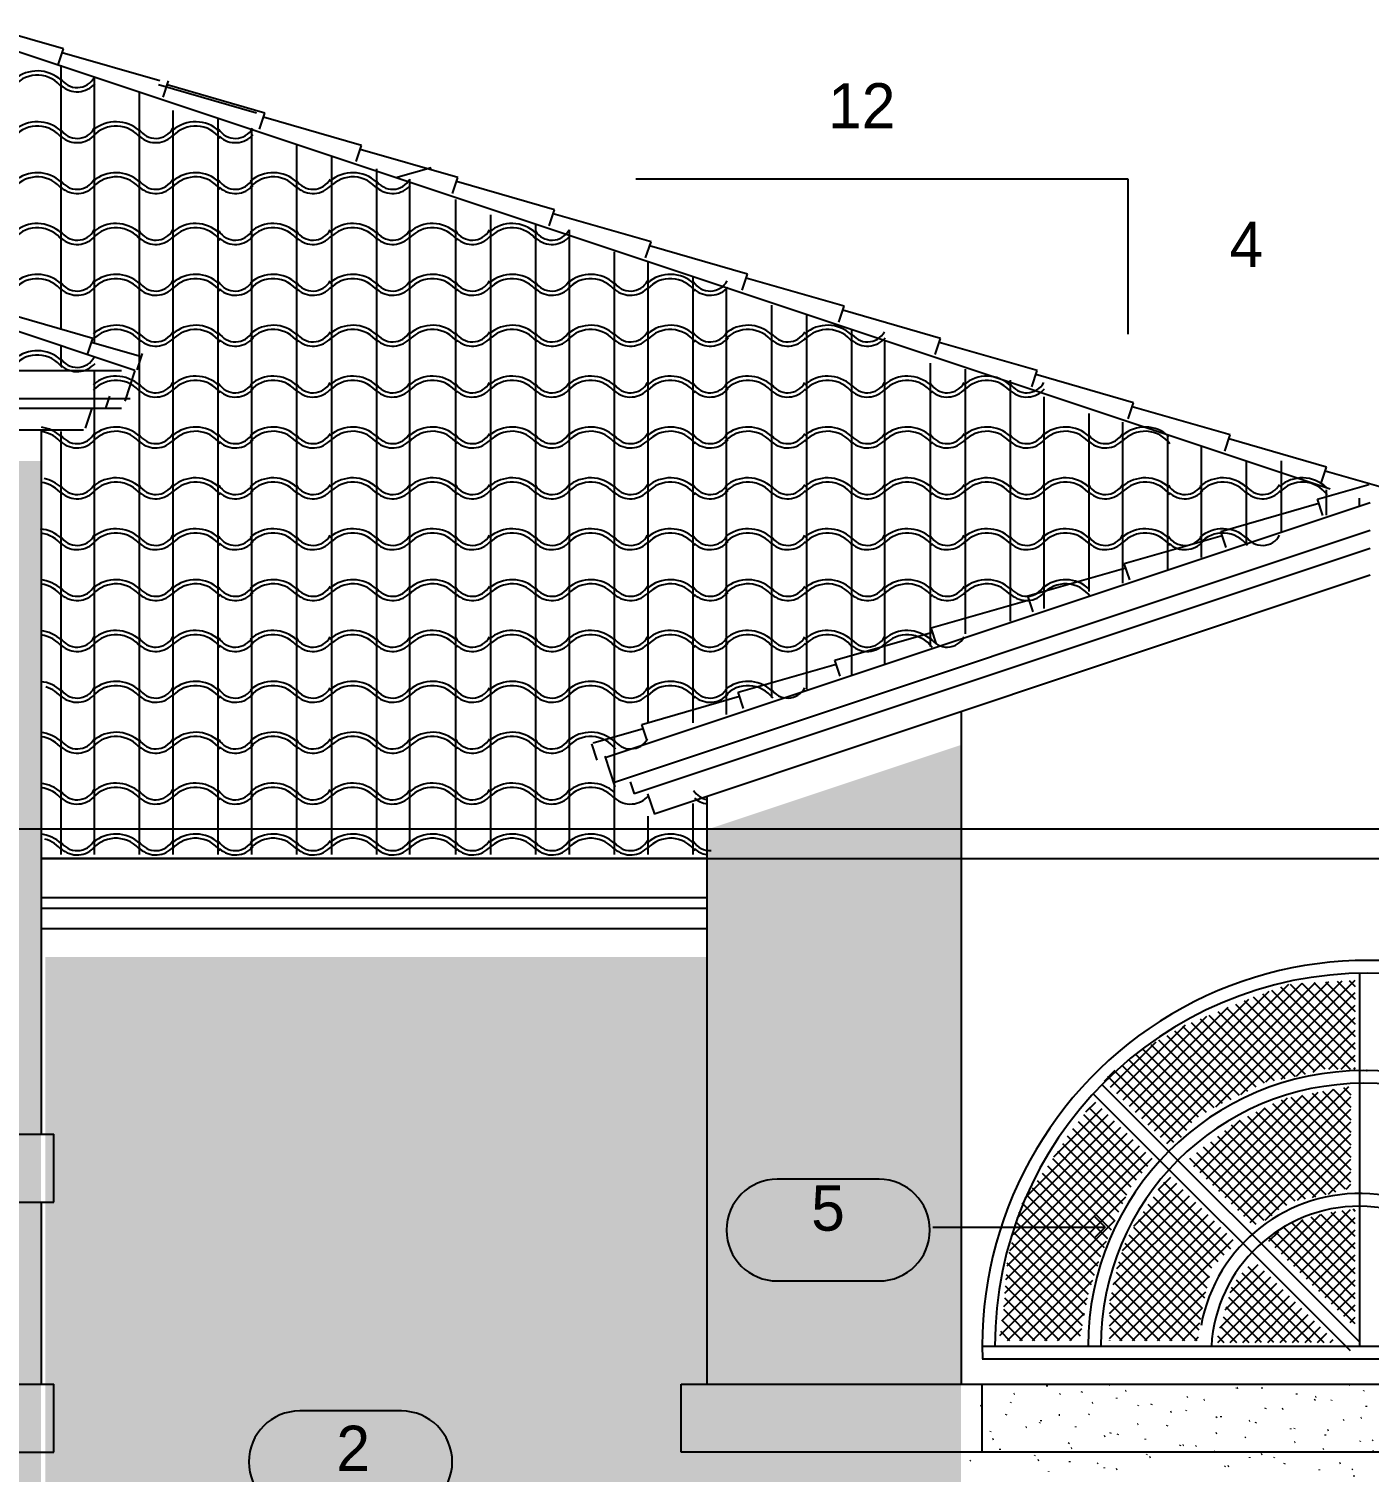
# Model space of a CAD drawing. Extents: x -92740 to -63661, y -15771 to -4391.
# Drawn here: x -86045.9 to -85808.8, y -8934.1 to -8678.8 of the extents above; entities that cross this region are included whole.
import ezdxf
from ezdxf.enums import TextEntityAlignment as Align

# ---------------------------------------------------------------- set-up
doc = ezdxf.new("R2010")
doc.units = 0
doc.header["$MEASUREMENT"] = 0
for name, color, linetype in [('B1NOTES', 2, 'Continuous'), ('ELEVATIONS', 7, 'Continuous'), ('ROOFTILE', 7, 'Continuous'), ('STUCCO', 4, 'Continuous')]:
    doc.layers.add(name, color=color, linetype=linetype)
doc.styles.add('DCADTXTSTYLE1', font='AVG_TP')
pattern_1 = [(20, (0, 0), (-2.1376259, 5.8730789), [-6.09375015, 0.15625]), (55, (0, 0), (-5.11970028, 3.58485273), [-6.09375015, 0.15625]), (80, (0, 0), (-6.15504846, 1.0853011), [-6.09375015, 0.15625])]
pattern_2 = [(45, (0, 0), (-1.104854346, 1.104854346), []), (-45, (0, 0), (1.104854346, 1.104854346), [])]

msp = doc.modelspace()

# ---------------------------------------------------------------- hatches: boundary and pattern name
at = {"layer": 'STUCCO', "linetype": 'Continuous', "ltscale": 18}
h = msp.add_hatch(dxfattribs=at)
h.set_pattern_fill('cement', color=9, scale=1.5625, style=0, pattern_type=2)
h.set_pattern_definition(pattern_1)
h.paths.add_polyline_path([(-86090.25, -9281), (-86043.75, -9281), (-86043.75, -8755.25), (-86205, -8755.25), (-86205, -8880.5), (-86163, -8880.5), (-86163, -8867), (-86158.5, -8858), (-86154, -8851.25), (-86145, -8845.25), (-86130, -8840.75), (-86114.25, -8842.25), (-86100, -8850.5), (-86091.75, -8862.5), (-86089.5, -8868.5), (-86088, -8879), (-86094, -8879), (-86094, -8891), (-86088.75, -8891), (-86088.75, -8924), (-86093.25, -8924), (-86093.25, -8936), (-86088.75, -8936)], flags=0)
h = msp.add_hatch(dxfattribs=at)
h.set_pattern_fill('cement', color=9, scale=1.5625, style=0, pattern_type=2)
h.set_pattern_definition(pattern_1)
h.paths.add_polyline_path([(-85737, -9303.5), (-85926, -9303.5), (-85926, -9281), (-85928.25, -9281), (-85928.25, -9276.5), (-85931.25, -9276.5), (-85931.25, -9262.25), (-85926, -9262.25), (-85926, -8820.5), (-85881, -8805.5), (-85881, -9256.25), (-85736.25, -9256.25)], flags=0)
h = msp.add_hatch(dxfattribs=at)
h.set_pattern_fill('cement', color=9, scale=1.5625, style=0, pattern_type=2)
h.set_pattern_definition(pattern_1)
h.paths.add_polyline_path([(-86088.75, -9303.5), (-85926, -9303.5), (-85926, -8843), (-86043, -8843), (-86043, -9280.25), (-86088, -9280.25)], flags=0)
h = msp.add_hatch(dxfattribs=at)
h.set_pattern_fill('ansi37', color=4, scale=1.5625, style=0, pattern_type=2)
h.set_pattern_definition(pattern_2)
h.paths.add_polyline_path([(-85811.25, -8847.08), (-85811.25, -8862.83), (-85816.5, -8862.83), (-85822.5, -8864.33), (-85827, -8865.08), (-85836, -8869.58), (-85839.75, -8871.83), (-85842, -8874.83), (-85844.25, -8876.33), (-85855.88, -8864.7), (-85849.5, -8859.83), (-85842, -8855.33), (-85833, -8851.58), (-85823.25, -8847.83)], flags=0)
h = msp.add_hatch(dxfattribs=at)
h.set_pattern_fill('ansi37', color=4, scale=1.5625, style=0, pattern_type=2)
h.set_pattern_definition(pattern_2)
h.paths.add_polyline_path([(-85812, -8865.83), (-85812, -8883.83), (-85817.25, -8885.33), (-85821.75, -8886.08), (-85824.75, -8887.58), (-85826.25, -8889.08), (-85829.25, -8890.58), (-85840.88, -8878.95), (-85833, -8872.58), (-85824, -8868.08)], flags=0)
h = msp.add_hatch(dxfattribs=at)
h.set_pattern_fill('ansi37', color=4, scale=1.5625, style=0, pattern_type=2)
h.set_pattern_definition(pattern_2)
h.paths.add_polyline_path([(-85874.25, -8910.83), (-85860, -8910.83), (-85858.5, -8902.58), (-85856.25, -8895.83), (-85853.25, -8888.33), (-85851, -8883.83), (-85848, -8880.08), (-85846.5, -8879.33), (-85857.38, -8868.45), (-85862.25, -8874.83), (-85865.25, -8879.33), (-85870.5, -8886.83), (-85872.75, -8896.58), (-85873.5, -8905.58)], flags=0)
h = msp.add_hatch(dxfattribs=at)
h.set_pattern_fill('ansi37', color=4, scale=1.5625, style=0, pattern_type=2)
h.set_pattern_definition(pattern_2)
h.paths.add_polyline_path([(-85844.25, -8881.58), (-85832.25, -8893.58), (-85834.5, -8895.83), (-85836.75, -8898.08), (-85838.25, -8904.83), (-85839, -8909.33), (-85839, -8910.83), (-85854.75, -8910.83), (-85854.75, -8904.08), (-85853.25, -8897.33), (-85851.75, -8892.83), (-85848, -8886.83)], flags=0)
h = msp.add_hatch(dxfattribs=at)
h.set_pattern_fill('ansi37', color=4, scale=1.5625, style=0, pattern_type=2)
h.set_pattern_definition(pattern_2)
h.paths.add_polyline_path([(-85811.25, -8887.58), (-85811.25, -8908.58), (-85827, -8892.83), (-85821.75, -8889.83), (-85816.5, -8888.33)], flags=0)
h = msp.add_hatch(dxfattribs=at)
h.set_pattern_fill('ansi37', color=4, scale=1.5625, style=0, pattern_type=2)
h.set_pattern_definition(pattern_2)
h.paths.add_polyline_path([(-85829.25, -8896.58), (-85814.62, -8911.2), (-85836, -8911.2), (-85834.5, -8906.33), (-85833, -8901.08)], flags=0)
h = msp.add_hatch(dxfattribs=at)
h.set_pattern_fill('cement', color=9, scale=1.5625, style=0, pattern_type=2)
h.set_pattern_definition(pattern_1)
h.paths.add_polyline_path([(-85878.75, -8918.33), (-85878.75, -8929.58), (-85881, -8929.58), (-85881, -8934.08), (-85818.75, -8934.08), (-85818.75, -8994.08), (-85800, -8994.08), (-85800, -8933.33), (-85736.25, -8933.33), (-85736.25, -8929.58), (-85740, -8929.58), (-85740, -8918.33)], flags=0)

# ---------------------------------------------------------------- linework, layer by layer
at = {"layer": 'B1NOTES', "color": 1, "linetype": 'Continuous', "ltscale": 18}
for p, q in [((-85895.5, -8882.33), (-85913.5, -8882.33)), ((-85886.5, -8891.33), (-85886.5, -8891.33)), ((-85913.5, -8900.33), (-85895.5, -8900.33)), ((-85980, -8923.33), (-85998, -8923.33)), ((-85971, -8932.33), (-85971, -8932.33))]:
    msp.add_line(p, q, dxfattribs=at)
for centre, start, end in [((-85913.5, -8891.33), 90, 180), ((-85895.5, -8891.33), 0, 90), ((-85913.5, -8891.33), 180, 270), ((-85895.5, -8891.33), 270, 360), ((-85998, -8932.33), 90, 180), ((-85980, -8932.33), 0, 90), ((-85998, -8932.33), 180, 270), ((-85980, -8932.33), 270, 360)]:
    msp.add_arc(centre, 9, start, end, dxfattribs=at)
at = {"layer": 'ELEVATIONS', "color": 1, "linetype": 'Continuous', "ltscale": 18}
for p, q in [((-86039.8, -8682.35), (-86052.07, -8678.82)), ((-85815.71, -8760.25), (-86049.93, -8682.18)), ((-86040.75, -8685.2), (-86039.8, -8682.35)), ((-86022.72, -8688.04), (-86040.04, -8683.06)), ((-86022.72, -8688.04), (-86040.04, -8683.06)), ((-86022.17, -8690.89), (-86021.22, -8688.04)), ((-86005.65, -8693.73), (-86022.96, -8688.75)), ((-86004.15, -8693.73), (-86021.46, -8688.75)), ((-86005.1, -8696.58), (-86004.15, -8693.73)), ((-85987.07, -8699.43), (-86004.39, -8694.45)), ((-85988.02, -8702.27), (-85987.07, -8699.43)), ((-85970, -8705.12), (-85987.31, -8700.14)), ((-85981, -8705.12), (-85974.76, -8703.32)), ((-86027.15, -8739.25), (-86125.09, -8706.6)), ((-85970.94, -8707.96), (-85970, -8705.12)), ((-85952.92, -8710.81), (-85970.23, -8705.83)), ((-85953.87, -8713.66), (-85952.92, -8710.81)), ((-85935.84, -8716.5), (-85953.16, -8711.52)), ((-85936.79, -8719.35), (-85935.84, -8716.5)), ((-85918.77, -8722.2), (-85936.08, -8717.21)), ((-85919.72, -8725.04), (-85918.77, -8722.2)), ((-85901.69, -8727.89), (-85919, -8722.91)), ((-86034.61, -8733.58), (-86051.93, -8728.6)), ((-85902.64, -8730.73), (-85901.69, -8727.89)), ((-85884.61, -8733.58), (-85901.93, -8728.6)), ((-86035.56, -8736.43), (-86034.61, -8733.58)), ((-86026.39, -8736.73), (-86034.85, -8734.29)), ((-85885.56, -8736.43), (-85884.61, -8733.58)), ((-85867.54, -8739.27), (-85884.85, -8734.29)), ((-86026.74, -8739.12), (-86025.79, -8736.27)), ((-86223.03, -8739.25), (-86029.5, -8739.25)), ((-86027.15, -8739.25), (-86028.96, -8744.68)), ((-85868.49, -8742.12), (-85867.54, -8739.27)), ((-85850.46, -8744.96), (-85867.78, -8739.98)), ((-86221.37, -8744.23), (-86028, -8744.23)), ((-86031.66, -8743.78), (-86032.37, -8745.91)), ((-86215.44, -8745.91), (-86029.5, -8745.91)), ((-86034.75, -8745.91), (-86035.93, -8749.47)), ((-85851.41, -8747.81), (-85850.46, -8744.96)), ((-85833.39, -8750.66), (-85850.7, -8745.67)), ((-86214.16, -8749.73), (-86036.25, -8749.73)), ((-86043.72, -8749.86), (-86043.72, -8874.36)), ((-85834.33, -8753.5), (-85833.39, -8750.66)), ((-85816.31, -8756.35), (-85833.62, -8751.37)), ((-85817.26, -8759.19), (-85816.31, -8756.35)), ((-85799.23, -8762.04), (-85816.55, -8757.06)), ((-85817.95, -8762.04), (-85808.84, -8759.42)), ((-85943.95, -8807.75), (-85808.59, -8762.63)), ((-85835.03, -8767.73), (-85817.71, -8762.75)), ((-85817, -8764.89), (-85817.95, -8762.04)), ((-85942.48, -8812.16), (-85808.59, -8767.53)), ((-85834.08, -8770.58), (-85835.03, -8767.73)), ((-85852.1, -8773.42), (-85834.79, -8768.44)), ((-85938.83, -8814.1), (-85808.59, -8770.69)), ((-85935.27, -8817.66), (-85808.59, -8775.43)), ((-85869.18, -8779.12), (-85851.86, -8774.14)), ((-85851.15, -8776.27), (-85852.1, -8773.42)), ((-85886.25, -8784.81), (-85868.94, -8779.83)), ((-85868.23, -8781.96), (-85869.18, -8779.12)), ((-85903.33, -8790.5), (-85886.02, -8785.52)), ((-85885.31, -8787.65), (-85886.25, -8784.81)), ((-85902.38, -8793.35), (-85903.33, -8790.5)), ((-85920.41, -8796.19), (-85903.09, -8791.21)), ((-85937.48, -8801.88), (-85920.17, -8796.9)), ((-85919.46, -8799.04), (-85920.41, -8796.19)), ((-85880.97, -8799.56), (-85880.97, -8918.61)), ((-85946.1, -8805.14), (-85937.25, -8802.6)), ((-85936.53, -8804.73), (-85937.48, -8801.88)), ((-85945.36, -8808.17), (-85946.31, -8805.33)), ((-85944.03, -8807.5), (-85942.22, -8812.93)), ((-85939.52, -8812.03), (-85938.81, -8814.16)), ((-85936.44, -8814.16), (-85935.25, -8817.72)), ((-85925.97, -8814.56), (-85925.97, -8918.61)), ((-85925.97, -8825.61), (-86043.72, -8825.61)), ((-86043.72, -8832.46), (-85925.97, -8832.46)), ((-86043.72, -8834.4), (-85925.97, -8834.4)), ((-86043.72, -8837.96), (-85925.97, -8837.96)), ((-86085, -8874.36), (-86041.5, -8874.36)), ((-86041.5, -8886.36), (-86041.5, -8874.36)), ((-86085, -8886.36), (-86041.5, -8886.36)), ((-86043.72, -8886.36), (-86043.72, -8918.61)), ((-86085, -8918.61), (-86041.5, -8918.61)), ((-86041.5, -8930.61), (-86041.5, -8918.61)), ((-85930.5, -8918.61), (-85731, -8918.61)), ((-85930.5, -8930.61), (-85930.5, -8918.61)), ((-85877.25, -8930.61), (-85877.25, -8918.61)), ((-86085, -8930.61), (-86041.5, -8930.61)), ((-85731, -8930.61), (-85930.5, -8930.61))]:
    msp.add_line(p, q, dxfattribs=at)
at = {"layer": 'ELEVATIONS', "color": 1, "linetype": 'Continuous', "ltscale": 12}
for p, q in [((-85938.5, -8705.33), (-85851.5, -8705.33)), ((-85851.5, -8705.33), (-85851.5, -8732.83)), ((-85855.5, -8890.83), (-85857.5, -8888.83)), ((-85855.5, -8890.83), (-85857.5, -8892.83))]:
    msp.add_line(p, q, dxfattribs=at)
at = {"layer": 'ELEVATIONS', "color": 2, "linetype": 'Continuous', "ltscale": 18}
for p, q in [((-86591.25, -8820.36), (-85560.71, -8820.36)), ((-86043.72, -8825.61), (-85560.71, -8825.61))]:
    msp.add_line(p, q, dxfattribs=at)
at = {"layer": 'ELEVATIONS', "color": 5, "linetype": 'Continuous', "ltscale": 18}
for p, q in [((-85810.5, -8845.86), (-85810.5, -8911.86)), ((-85812.09, -8912.7), (-85857.47, -8867.33)), ((-85810.5, -8911.11), (-85855.88, -8865.74)), ((-85877.25, -8911.86), (-85740, -8911.86)), ((-85877.25, -8914.11), (-85740, -8914.11))]:
    msp.add_line(p, q, dxfattribs=at)
at = {"layer": 'ELEVATIONS', "color": 2, "linetype": 'Continuous', "ltscale": 12}
msp.add_line((-85886, -8890.83), (-85855.5, -8890.83), dxfattribs=at)
at = {"layer": 'ELEVATIONS', "color": 5, "linetype": 'Continuous', "ltscale": 18}
for centre, radius, start, end in [((-85809, -8911.86), 68.25, 358.0966, 541.8938), ((-85809, -8911.86), 66, 0, 180), ((-85809.75, -8911.86), 48.75, 0, 180), ((-85809.75, -8911.86), 46.5, 0, 180), ((-85810.5, -8913.36), 28.5, 3.017, 169.5625), ((-85810.5, -8913.36), 26.25, 3.017, 176.7242)]:
    msp.add_arc(centre, radius, start, end, dxfattribs=at)
msp.add_point((-85809.17, -8863.11), dxfattribs=at)
at = {"layer": 'ROOFTILE', "color": 7, "linetype": 'Continuous', "ltscale": 18}
for p, q in [((-86040.22, -8731.85), (-86040.22, -8685.23)), ((-86034.28, -8734.53), (-86034.28, -8687.61)), ((-86026.31, -8824.86), (-86026.31, -8690.05)), ((-86020.37, -8824.86), (-86020.37, -8693.26)), ((-86012.4, -8824.86), (-86012.4, -8694.69)), ((-86006.46, -8824.86), (-86006.46, -8696.58)), ((-85998.49, -8824.86), (-85998.49, -8699.33)), ((-85992.29, -8824.86), (-85992.29, -8701.26)), ((-85984.32, -8824.86), (-85984.32, -8703.58)), ((-85978.5, -8824.86), (-85978.5, -8705.4)), ((-85970.39, -8824.86), (-85970.39, -8709.03)), ((-85964.19, -8824.86), (-85964.19, -8711.71)), ((-85956.22, -8824.86), (-85956.22, -8713.42)), ((-85950.28, -8824.86), (-85950.28, -8714.4)), ((-85942.31, -8824.86), (-85942.31, -8718.25)), ((-85936.37, -8801.61), (-85936.37, -8719.98)), ((-85928.4, -8801.61), (-85928.4, -8722.58)), ((-85922.46, -8800.11), (-85922.46, -8724.77)), ((-85914.49, -8797.11), (-85914.49, -8727.69)), ((-85908.29, -8795.61), (-85908.29, -8729.31)), ((-85900.32, -8793.36), (-85900.32, -8732.08)), ((-85894.5, -8791.11), (-85894.5, -8733.99)), ((-86040.22, -8738.52), (-86040.22, -8734.89)), ((-86034.28, -8824.86), (-86034.28, -8739.25)), ((-85886.39, -8788.11), (-85886.39, -8737.97)), ((-85880.19, -8785.86), (-85880.19, -8739.04)), ((-85872.22, -8783.61), (-85872.22, -8740.97)), ((-85866.28, -8781.36), (-85866.28, -8743.94)), ((-85858.31, -8778.36), (-85858.31, -8746.84)), ((-85852.37, -8776.86), (-85852.37, -8748.39)), ((-86040.22, -8824.86), (-86040.22, -8750.07)), ((-85844.4, -8774.61), (-85844.4, -8750.69)), ((-85838.46, -8772.36), (-85838.46, -8752.67)), ((-85830.49, -8770.11), (-85830.49, -8755.18)), ((-85824.29, -8767.86), (-85824.29, -8755.26)), ((-85816.32, -8764.86), (-85816.32, -8760.36)), ((-85810.5, -8763.36), (-85810.5, -8761.86)), ((-85928.4, -8824.86), (-85928.4, -8815.86)), ((-85936.37, -8824.86), (-85936.37, -8818.11))]:
    msp.add_line(p, q, dxfattribs=at)
for centre, radius, start, end in [((-86044.42, -8692.42), 6.16, 46.5154, 131.1465), ((-86044.42, -8692.42), 5.41, 36.0644, 138.0128), ((-86037.37, -8685.76), 3.44, 211.6504, 331.6052), ((-86037.37, -8685.76), 4.19, 228.3381, 319.0707), ((-86044.42, -8701.42), 6.16, 46.5154, 131.1465), ((-86044.42, -8701.42), 5.41, 36.0644, 138.0128), ((-86030.51, -8701.42), 6.16, 46.5154, 131.1465), ((-86030.51, -8701.42), 5.41, 36.0644, 138.0128), ((-86016.42, -8701.42), 6.16, 46.5154, 131.1465), ((-86016.42, -8701.42), 5.41, 36.0644, 138.0128), ((-86037.37, -8694.76), 3.44, 211.6504, 331.6052), ((-86037.37, -8694.76), 4.19, 228.3381, 319.0707), ((-86023.47, -8694.76), 3.44, 211.6504, 331.6052), ((-86023.47, -8694.76), 4.19, 228.3381, 319.0707), ((-86009.38, -8694.76), 3.44, 211.6504, 331.6052), ((-86009.38, -8694.76), 4.19, 228.3381, 319.0707), ((-86044.42, -8710.42), 6.16, 46.5154, 131.1465), ((-86044.42, -8710.42), 5.41, 36.0644, 138.0128), ((-86037.37, -8703.76), 3.44, 211.6504, 331.6052), ((-86037.37, -8703.76), 4.19, 228.3381, 319.0707), ((-86030.51, -8710.42), 6.16, 46.5154, 131.1465), ((-86030.51, -8710.42), 5.41, 36.0644, 138.0128), ((-86023.47, -8703.76), 3.44, 211.6504, 331.6052), ((-86023.47, -8703.76), 4.19, 228.3381, 319.0707), ((-86016.42, -8710.42), 6.16, 46.5154, 131.1465), ((-86016.42, -8710.42), 5.41, 36.0644, 138.0128), ((-86009.38, -8703.76), 3.44, 211.6504, 331.6052), ((-86009.38, -8703.76), 4.19, 228.3381, 319.0707), ((-86002.69, -8710.42), 6.16, 46.5154, 131.1465), ((-86002.69, -8710.42), 5.41, 36.0644, 138.0128), ((-85995.65, -8703.76), 3.44, 211.6504, 331.6052), ((-85995.65, -8703.76), 4.19, 228.3381, 319.0707), ((-85988.6, -8710.42), 6.16, 46.5154, 131.1465), ((-85988.6, -8710.42), 5.41, 36.0644, 138.0128), ((-85981.56, -8703.76), 3.44, 211.6504, 331.6052), ((-85981.56, -8703.76), 4.19, 228.3381, 319.0707), ((-86044.42, -8719.42), 6.16, 46.5154, 131.1465), ((-86044.42, -8719.42), 5.41, 36.0644, 138.0128), ((-86030.51, -8719.42), 6.16, 46.5154, 131.1465), ((-86030.51, -8719.42), 5.41, 36.0644, 138.0128), ((-86016.42, -8719.42), 6.16, 46.5154, 131.1465), ((-86016.42, -8719.42), 5.41, 36.0644, 138.0128), ((-86002.69, -8719.42), 6.16, 46.5154, 131.1465), ((-86002.69, -8719.42), 5.41, 36.0644, 138.0128), ((-85988.6, -8719.42), 6.16, 46.5154, 131.1465), ((-85988.6, -8719.42), 5.41, 36.0644, 138.0128), ((-85974.5, -8719.42), 6.16, 46.5154, 131.1465), ((-85974.5, -8719.42), 5.41, 36.0644, 138.0128), ((-85960.42, -8719.42), 6.16, 46.5154, 131.1465), ((-85960.42, -8719.42), 5.41, 36.0644, 138.0128), ((-86037.37, -8712.76), 3.44, 211.6504, 331.6052), ((-86037.37, -8712.76), 4.19, 228.3381, 319.0707), ((-86023.47, -8712.76), 3.44, 211.6504, 331.6052), ((-86023.47, -8712.76), 4.19, 228.3381, 319.0707), ((-86009.38, -8712.76), 3.44, 211.6504, 331.6052), ((-86009.38, -8712.76), 4.19, 228.3381, 319.0707), ((-85995.65, -8712.76), 3.44, 211.6504, 331.6052), ((-85995.65, -8712.76), 4.19, 228.3381, 319.0707), ((-85981.56, -8712.76), 3.44, 211.6504, 331.6052), ((-85981.56, -8712.76), 4.19, 228.3381, 319.0707), ((-85967.46, -8712.76), 3.44, 211.6504, 331.6052), ((-85967.46, -8712.76), 4.19, 228.3381, 319.0707), ((-85953.37, -8712.76), 3.44, 211.6504, 331.6052), ((-85953.37, -8712.76), 4.19, 228.3381, 319.0707), ((-86044.42, -8728.42), 6.16, 46.5154, 131.1465), ((-86044.42, -8728.42), 5.41, 36.0644, 138.0128), ((-86037.37, -8721.76), 3.44, 211.6504, 331.6052), ((-86030.51, -8728.42), 6.16, 46.5154, 131.1465), ((-86030.51, -8728.42), 5.41, 36.0644, 138.0128), ((-86023.47, -8721.76), 3.44, 211.6504, 331.6052), ((-86016.42, -8728.42), 6.16, 46.5154, 131.1465), ((-86016.42, -8728.42), 5.41, 36.0644, 138.0128), ((-86009.38, -8721.76), 3.44, 211.6504, 331.6052), ((-86002.69, -8728.42), 6.16, 46.5154, 131.1465), ((-86002.69, -8728.42), 5.41, 36.0644, 138.0128), ((-85995.65, -8721.76), 3.44, 211.6504, 331.6052), ((-85988.6, -8728.42), 6.16, 46.5154, 131.1465), ((-85988.6, -8728.42), 5.41, 36.0644, 138.0128), ((-85981.56, -8721.76), 3.44, 211.6504, 331.6052), ((-85974.5, -8728.42), 6.16, 46.5154, 131.1465), ((-85974.5, -8728.42), 5.41, 36.0644, 138.0128), ((-85967.46, -8721.76), 3.44, 211.6504, 331.6052), ((-85960.42, -8728.42), 6.16, 46.5154, 131.1465), ((-85960.42, -8728.42), 5.41, 36.0644, 138.0128), ((-85953.37, -8721.76), 3.44, 211.6504, 331.6052), ((-85946.51, -8728.42), 6.16, 46.5154, 131.1465), ((-85946.51, -8728.42), 5.41, 36.0644, 138.0128), ((-85939.47, -8721.76), 3.44, 211.6504, 331.6052), ((-85932.42, -8728.42), 6.16, 46.5154, 131.1465), ((-85932.42, -8728.42), 5.41, 36.0644, 138.0128), ((-85925.38, -8721.76), 3.44, 211.6504, 331.6052), ((-86037.37, -8721.76), 4.19, 228.3381, 319.0707), ((-86023.47, -8721.76), 4.19, 228.3381, 319.0707), ((-86009.38, -8721.76), 4.19, 228.3381, 319.0707), ((-85995.65, -8721.76), 4.19, 228.3381, 319.0707), ((-85981.56, -8721.76), 4.19, 228.3381, 319.0707), ((-85967.46, -8721.76), 4.19, 228.3381, 319.0707), ((-85953.37, -8721.76), 4.19, 228.3381, 319.0707), ((-85939.47, -8721.76), 4.19, 228.3381, 319.0707), ((-85925.38, -8721.76), 4.19, 228.3381, 319.0707), ((-86030.51, -8737.42), 6.16, 46.5154, 131.1465), ((-86030.51, -8737.42), 5.41, 36.0644, 138.0128), ((-86016.42, -8737.42), 6.16, 46.5154, 131.1465), ((-86016.42, -8737.42), 5.41, 36.0644, 138.0128), ((-86002.69, -8737.42), 6.16, 46.5154, 131.1465), ((-86002.69, -8737.42), 5.41, 36.0644, 138.0128), ((-85988.6, -8737.42), 6.16, 46.5154, 131.1465), ((-85988.6, -8737.42), 5.41, 36.0644, 138.0128), ((-85974.5, -8737.42), 6.16, 46.5154, 131.1465), ((-85974.5, -8737.42), 5.41, 36.0644, 138.0128), ((-85960.42, -8737.42), 6.16, 46.5154, 131.1465), ((-85960.42, -8737.42), 5.41, 36.0644, 138.0128), ((-85946.51, -8737.42), 6.16, 46.5154, 131.1465), ((-85946.51, -8737.42), 5.41, 36.0644, 138.0128), ((-85932.42, -8737.42), 6.16, 46.5154, 131.1465), ((-85932.42, -8737.42), 5.41, 36.0644, 138.0128), ((-85918.69, -8737.42), 6.16, 46.5154, 131.1465), ((-85918.69, -8737.42), 5.41, 36.0644, 138.0128), ((-85904.6, -8737.42), 6.16, 46.5154, 131.1465), ((-85904.6, -8737.42), 5.41, 36.0644, 138.0128), ((-86023.47, -8730.76), 3.44, 211.6504, 331.6052), ((-86023.47, -8730.76), 4.19, 228.3381, 319.0707), ((-86009.38, -8730.76), 3.44, 211.6504, 331.6052), ((-86009.38, -8730.76), 4.19, 228.3381, 319.0707), ((-85995.65, -8730.76), 3.44, 211.6504, 331.6052), ((-85995.65, -8730.76), 4.19, 228.3381, 319.0707), ((-85981.56, -8730.76), 3.44, 211.6504, 331.6052), ((-85981.56, -8730.76), 4.19, 228.3381, 319.0707), ((-85967.46, -8730.76), 3.44, 211.6504, 331.6052), ((-85967.46, -8730.76), 4.19, 228.3381, 319.0707), ((-85953.37, -8730.76), 3.44, 211.6504, 331.6052), ((-85953.37, -8730.76), 4.19, 228.3381, 319.0707), ((-85939.47, -8730.76), 3.44, 211.6504, 331.6052), ((-85939.47, -8730.76), 4.19, 228.3381, 319.0707), ((-85925.38, -8730.76), 3.44, 211.6504, 331.6052), ((-85925.38, -8730.76), 4.19, 228.3381, 319.0707), ((-85911.65, -8730.76), 3.44, 211.6504, 331.6052), ((-85911.65, -8730.76), 4.19, 228.3381, 319.0707), ((-85897.56, -8730.76), 3.44, 211.6504, 331.6052), ((-85897.56, -8730.76), 4.19, 228.3381, 319.0707), ((-86044.42, -8741.92), 6.16, 46.5154, 131.1465), ((-86044.42, -8741.92), 5.41, 36.0644, 138.0128), ((-86037.37, -8735.26), 3.44, 211.6504, 331.6052), ((-86037.37, -8735.26), 4.19, 228.3381, 319.0707), ((-86030.51, -8746.42), 6.16, 46.5154, 131.1465), ((-86030.51, -8746.42), 5.41, 36.0644, 138.0128), ((-86023.47, -8739.76), 3.44, 211.6504, 331.6052), ((-86016.42, -8746.42), 6.16, 46.5154, 131.1465), ((-86016.42, -8746.42), 5.41, 36.0644, 138.0128), ((-86009.38, -8739.76), 3.44, 211.6504, 331.6052), ((-86002.69, -8746.42), 6.16, 46.5154, 131.1465), ((-86002.69, -8746.42), 5.41, 36.0644, 138.0128), ((-85995.65, -8739.76), 3.44, 211.6504, 331.6052), ((-85988.6, -8746.42), 6.16, 46.5154, 131.1465), ((-85988.6, -8746.42), 5.41, 36.0644, 138.0128), ((-85981.56, -8739.76), 3.44, 211.6504, 331.6052), ((-85974.5, -8746.42), 6.16, 46.5154, 131.1465), ((-85974.5, -8746.42), 5.41, 36.0644, 138.0128), ((-85967.46, -8739.76), 3.44, 211.6504, 331.6052), ((-85960.42, -8746.42), 6.16, 46.5154, 131.1465), ((-85960.42, -8746.42), 5.41, 36.0644, 138.0128), ((-85953.37, -8739.76), 3.44, 211.6504, 331.6052), ((-85946.51, -8746.42), 6.16, 46.5154, 131.1465), ((-85946.51, -8746.42), 5.41, 36.0644, 138.0128), ((-85939.47, -8739.76), 3.44, 211.6504, 331.6052), ((-85932.42, -8746.42), 6.16, 46.5154, 131.1465), ((-85932.42, -8746.42), 5.41, 36.0644, 138.0128), ((-85925.38, -8739.76), 3.44, 211.6504, 331.6052), ((-85918.69, -8746.42), 6.16, 46.5154, 131.1465), ((-85918.69, -8746.42), 5.41, 36.0644, 138.0128), ((-85911.65, -8739.76), 3.44, 211.6504, 331.6052), ((-85904.6, -8746.42), 6.16, 46.5154, 131.1465), ((-85904.6, -8746.42), 5.41, 36.0644, 138.0128), ((-85897.56, -8739.76), 3.44, 211.6504, 331.6052), ((-85890.5, -8746.42), 6.16, 46.5154, 131.1465), ((-85890.5, -8746.42), 5.41, 36.0644, 138.0128), ((-85883.46, -8739.76), 3.44, 211.6504, 331.6052), ((-85876.42, -8746.42), 6.16, 46.5154, 131.1465), ((-85876.42, -8746.42), 5.41, 36.0644, 138.0128), ((-85869.37, -8739.76), 3.44, 211.6504, 331.6052), ((-86023.47, -8739.76), 4.19, 228.3381, 319.0707), ((-86009.38, -8739.76), 4.19, 228.3381, 319.0707), ((-85995.65, -8739.76), 4.19, 228.3381, 319.0707), ((-85981.56, -8739.76), 4.19, 228.3381, 319.0707), ((-85967.46, -8739.76), 4.19, 228.3381, 319.0707), ((-85953.37, -8739.76), 4.19, 228.3381, 319.0707), ((-85939.47, -8739.76), 4.19, 228.3381, 319.0707), ((-85925.38, -8739.76), 4.19, 228.3381, 319.0707), ((-85911.65, -8739.76), 4.19, 228.3381, 319.0707), ((-85897.56, -8739.76), 4.19, 228.3381, 319.0707), ((-85883.46, -8739.76), 4.19, 228.3381, 319.0707), ((-85869.37, -8739.76), 4.19, 228.3381, 319.0707), ((-86044.42, -8755.42), 6.16, 46.5154, 83.1494), ((-86030.51, -8755.42), 6.16, 46.5154, 131.1465), ((-86016.42, -8755.42), 6.16, 46.5154, 131.1465), ((-86002.69, -8755.42), 6.16, 46.5154, 131.1465), ((-85988.6, -8755.42), 6.16, 46.5154, 131.1465), ((-85974.5, -8755.42), 6.16, 46.5154, 131.1465), ((-85960.42, -8755.42), 6.16, 46.5154, 131.1465), ((-85946.51, -8755.42), 6.16, 46.5154, 131.1465), ((-85932.42, -8755.42), 6.16, 46.5154, 131.1465), ((-85918.69, -8755.42), 6.16, 46.5154, 131.1465), ((-85904.6, -8755.42), 6.16, 46.5154, 131.1465), ((-85890.5, -8755.42), 6.16, 46.5154, 131.1465), ((-85876.42, -8755.42), 6.16, 46.5154, 131.1465), ((-85862.51, -8755.42), 6.16, 46.5154, 131.1465), ((-85848.42, -8755.42), 6.16, 46.5154, 131.1465), ((-86044.42, -8755.42), 5.41, 36.0644, 82.0939), ((-86037.37, -8748.76), 3.44, 211.6504, 331.6052), ((-86037.37, -8748.76), 4.19, 228.3381, 319.0707), ((-86030.51, -8755.42), 5.41, 36.0644, 138.0128), ((-86023.47, -8748.76), 3.44, 211.6504, 331.6052), ((-86023.47, -8748.76), 4.19, 228.3381, 319.0707), ((-86016.42, -8755.42), 5.41, 36.0644, 138.0128), ((-86009.38, -8748.76), 3.44, 211.6504, 331.6052), ((-86009.38, -8748.76), 4.19, 228.3381, 319.0707), ((-86002.69, -8755.42), 5.41, 36.0644, 138.0128), ((-85995.65, -8748.76), 3.44, 211.6504, 331.6052), ((-85995.65, -8748.76), 4.19, 228.3381, 319.0707), ((-85988.6, -8755.42), 5.41, 36.0644, 138.0128), ((-85981.56, -8748.76), 3.44, 211.6504, 331.6052), ((-85981.56, -8748.76), 4.19, 228.3381, 319.0707), ((-85974.5, -8755.42), 5.41, 36.0644, 138.0128), ((-85967.46, -8748.76), 3.44, 211.6504, 331.6052), ((-85967.46, -8748.76), 4.19, 228.3381, 319.0707), ((-85960.42, -8755.42), 5.41, 36.0644, 138.0128), ((-85953.37, -8748.76), 3.44, 211.6504, 331.6052), ((-85953.37, -8748.76), 4.19, 228.3381, 319.0707), ((-85946.51, -8755.42), 5.41, 36.0644, 138.0128), ((-85939.47, -8748.76), 3.44, 211.6504, 331.6052), ((-85939.47, -8748.76), 4.19, 228.3381, 319.0707), ((-85932.42, -8755.42), 5.41, 36.0644, 138.0128), ((-85925.38, -8748.76), 3.44, 211.6504, 331.6052), ((-85925.38, -8748.76), 4.19, 228.3381, 319.0707), ((-85918.69, -8755.42), 5.41, 36.0644, 138.0128), ((-85911.65, -8748.76), 3.44, 211.6504, 331.6052), ((-85911.65, -8748.76), 4.19, 228.3381, 319.0707), ((-85904.6, -8755.42), 5.41, 36.0644, 138.0128), ((-85897.56, -8748.76), 3.44, 211.6504, 331.6052), ((-85897.56, -8748.76), 4.19, 228.3381, 319.0707), ((-85890.5, -8755.42), 5.41, 36.0644, 138.0128), ((-85883.46, -8748.76), 3.44, 211.6504, 331.6052), ((-85883.46, -8748.76), 4.19, 228.3381, 319.0707), ((-85876.42, -8755.42), 5.41, 36.0644, 138.0128), ((-85869.37, -8748.76), 3.44, 211.6504, 331.6052), ((-85869.37, -8748.76), 4.19, 228.3381, 319.0707), ((-85862.51, -8755.42), 5.41, 36.0644, 138.0128), ((-85855.47, -8748.76), 3.44, 211.6504, 331.6052), ((-85855.47, -8748.76), 4.19, 228.3381, 319.0707), ((-85848.42, -8755.42), 5.41, 36.0644, 138.0128), ((-86044.42, -8764.42), 5.41, 36.0644, 83.1494), ((-86044.42, -8764.42), 6.16, 46.5154, 78.6437), ((-86037.37, -8757.76), 3.44, 211.6504, 331.6052), ((-86030.51, -8764.42), 6.16, 46.5154, 131.1465), ((-86030.51, -8764.42), 5.41, 36.0644, 138.0128), ((-86023.47, -8757.76), 3.44, 211.6504, 331.6052), ((-86016.42, -8764.42), 6.16, 46.5154, 131.1465), ((-86016.42, -8764.42), 5.41, 36.0644, 138.0128), ((-86009.38, -8757.76), 3.44, 211.6504, 331.6052), ((-86002.69, -8764.42), 6.16, 46.5154, 131.1465), ((-86002.69, -8764.42), 5.41, 36.0644, 138.0128), ((-85995.65, -8757.76), 3.44, 211.6504, 331.6052), ((-85988.6, -8764.42), 6.16, 46.5154, 131.1465), ((-85988.6, -8764.42), 5.41, 36.0644, 138.0128), ((-85981.56, -8757.76), 3.44, 211.6504, 331.6052), ((-85974.5, -8764.42), 6.16, 46.5154, 131.1465), ((-85974.5, -8764.42), 5.41, 36.0644, 138.0128), ((-85967.46, -8757.76), 3.44, 211.6504, 331.6052), ((-85960.42, -8764.42), 6.16, 46.5154, 131.1465), ((-85960.42, -8764.42), 5.41, 36.0644, 138.0128), ((-85953.37, -8757.76), 3.44, 211.6504, 331.6052), ((-85946.51, -8764.42), 6.16, 46.5154, 131.1465), ((-85946.51, -8764.42), 5.41, 36.0644, 138.0128), ((-85939.47, -8757.76), 3.44, 211.6504, 331.6052), ((-85932.42, -8764.42), 6.16, 46.5154, 131.1465), ((-85932.42, -8764.42), 5.41, 36.0644, 138.0128), ((-85925.38, -8757.76), 3.44, 211.6504, 331.6052), ((-85918.69, -8764.42), 6.16, 46.5154, 131.1465), ((-85918.69, -8764.42), 5.41, 36.0644, 138.0128), ((-85911.65, -8757.76), 3.44, 211.6504, 331.6052), ((-85904.6, -8764.42), 6.16, 46.5154, 131.1465), ((-85904.6, -8764.42), 5.41, 36.0644, 138.0128), ((-85897.56, -8757.76), 3.44, 211.6504, 331.6052), ((-85890.5, -8764.42), 6.16, 46.5154, 131.1465), ((-85890.5, -8764.42), 5.41, 36.0644, 138.0128), ((-85883.46, -8757.76), 3.44, 211.6504, 331.6052), ((-85876.42, -8764.42), 6.16, 46.5154, 131.1465), ((-85876.42, -8764.42), 5.41, 36.0644, 138.0128), ((-85869.37, -8757.76), 3.44, 211.6504, 331.6052), ((-85862.51, -8764.42), 6.16, 46.5154, 131.1465), ((-85862.51, -8764.42), 5.41, 36.0644, 138.0128), ((-85855.47, -8757.76), 3.44, 211.6504, 331.6052), ((-85848.42, -8764.42), 6.16, 46.5154, 131.1465), ((-85848.42, -8764.42), 5.41, 36.0644, 138.0128), ((-85841.38, -8757.76), 3.44, 211.6504, 331.6052), ((-85834.69, -8764.42), 6.16, 46.5154, 131.1465), ((-85834.69, -8764.42), 5.41, 36.0644, 138.0128), ((-85827.65, -8757.76), 3.44, 211.6504, 331.6052), ((-85820.6, -8764.42), 6.16, 46.5154, 131.1465), ((-85820.6, -8764.42), 5.41, 36.0644, 138.0128), ((-86037.37, -8757.76), 4.19, 228.3381, 319.0707), ((-86023.47, -8757.76), 4.19, 228.3381, 319.0707), ((-86009.38, -8757.76), 4.19, 228.3381, 319.0707), ((-85995.65, -8757.76), 4.19, 228.3381, 319.0707), ((-85981.56, -8757.76), 4.19, 228.3381, 319.0707), ((-85967.46, -8757.76), 4.19, 228.3381, 319.0707), ((-85953.37, -8757.76), 4.19, 228.3381, 319.0707), ((-85939.47, -8757.76), 4.19, 228.3381, 319.0707), ((-85925.38, -8757.76), 4.19, 228.3381, 319.0707), ((-85911.65, -8757.76), 4.19, 228.3381, 319.0707), ((-85897.56, -8757.76), 4.19, 228.3381, 319.0707), ((-85883.46, -8757.76), 4.19, 228.3381, 319.0707), ((-85869.37, -8757.76), 4.19, 228.3381, 319.0707), ((-85855.47, -8757.76), 4.19, 228.3381, 319.0707), ((-85841.38, -8757.76), 4.19, 228.3381, 319.0707), ((-85827.65, -8757.76), 4.19, 228.3381, 319.0707), ((-86044.42, -8773.42), 6.16, 46.5154, 84.595), ((-86030.51, -8773.42), 6.16, 46.5154, 131.1465), ((-86016.42, -8773.42), 6.16, 46.5154, 131.1465), ((-86002.69, -8773.42), 6.16, 46.5154, 131.1465), ((-85988.6, -8773.42), 6.16, 46.5154, 131.1465), ((-85974.5, -8773.42), 6.16, 46.5154, 131.1465), ((-85960.42, -8773.42), 6.16, 46.5154, 131.1465), ((-85946.51, -8773.42), 6.16, 46.5154, 131.1465), ((-85932.42, -8773.42), 6.16, 46.5154, 131.1465), ((-85918.69, -8773.42), 6.16, 46.5154, 131.1465), ((-85904.6, -8773.42), 6.16, 46.5154, 131.1465), ((-85890.5, -8773.42), 6.16, 46.5154, 131.1465), ((-85876.42, -8773.42), 6.16, 46.5154, 131.1465), ((-85862.51, -8773.42), 6.16, 46.5154, 131.1465), ((-85848.42, -8773.42), 6.16, 46.5154, 131.1465), ((-85834.69, -8773.42), 6.16, 46.5154, 131.1465), ((-86044.42, -8773.42), 5.41, 36.0644, 83.1494), ((-86037.37, -8766.76), 3.44, 211.6504, 331.6052), ((-86037.37, -8766.76), 4.19, 228.3381, 319.0707), ((-86030.51, -8773.42), 5.41, 36.0644, 138.0128), ((-86023.47, -8766.76), 3.44, 211.6504, 331.6052), ((-86023.47, -8766.76), 4.19, 228.3381, 319.0707), ((-86016.42, -8773.42), 5.41, 36.0644, 138.0128), ((-86009.38, -8766.76), 3.44, 211.6504, 331.6052), ((-86009.38, -8766.76), 4.19, 228.3381, 319.0707), ((-86002.69, -8773.42), 5.41, 36.0644, 138.0128), ((-85995.65, -8766.76), 3.44, 211.6504, 331.6052), ((-85995.65, -8766.76), 4.19, 228.3381, 319.0707), ((-85988.6, -8773.42), 5.41, 36.0644, 138.0128), ((-85981.56, -8766.76), 3.44, 211.6504, 331.6052), ((-85981.56, -8766.76), 4.19, 228.3381, 319.0707), ((-85974.5, -8773.42), 5.41, 36.0644, 138.0128), ((-85967.46, -8766.76), 3.44, 211.6504, 331.6052), ((-85967.46, -8766.76), 4.19, 228.3381, 319.0707), ((-85960.42, -8773.42), 5.41, 36.0644, 138.0128), ((-85953.37, -8766.76), 3.44, 211.6504, 331.6052), ((-85953.37, -8766.76), 4.19, 228.3381, 319.0707), ((-85946.51, -8773.42), 5.41, 36.0644, 138.0128), ((-85939.47, -8766.76), 3.44, 211.6504, 331.6052), ((-85939.47, -8766.76), 4.19, 228.3381, 319.0707), ((-85932.42, -8773.42), 5.41, 36.0644, 138.0128), ((-85925.38, -8766.76), 3.44, 211.6504, 331.6052), ((-85925.38, -8766.76), 4.19, 228.3381, 319.0707), ((-85918.69, -8773.42), 5.41, 36.0644, 138.0128), ((-85911.65, -8766.76), 3.44, 211.6504, 331.6052), ((-85911.65, -8766.76), 4.19, 228.3381, 319.0707), ((-85904.6, -8773.42), 5.41, 36.0644, 138.0128), ((-85897.56, -8766.76), 3.44, 211.6504, 331.6052), ((-85897.56, -8766.76), 4.19, 228.3381, 319.0707), ((-85890.5, -8773.42), 5.41, 36.0644, 138.0128), ((-85883.46, -8766.76), 3.44, 211.6504, 331.6052), ((-85883.46, -8766.76), 4.19, 228.3381, 319.0707), ((-85876.42, -8773.42), 5.41, 36.0644, 138.0128), ((-85869.37, -8766.76), 3.44, 211.6504, 331.6052), ((-85869.37, -8766.76), 4.19, 228.3381, 319.0707), ((-85862.51, -8773.42), 5.41, 36.0644, 138.0128), ((-85855.47, -8766.76), 3.44, 211.6504, 331.6052), ((-85855.47, -8766.76), 4.19, 228.3381, 319.0707), ((-85848.42, -8773.42), 5.41, 36.0644, 138.0128), ((-85841.38, -8766.76), 3.44, 211.6504, 331.6052), ((-85841.38, -8766.76), 4.19, 228.3381, 319.0707), ((-85834.69, -8773.42), 5.41, 36.0644, 138.0128), ((-85827.65, -8766.76), 3.44, 211.6504, 331.6052), ((-86044.42, -8782.42), 6.16, 46.5154, 84.595), ((-86044.42, -8782.42), 5.41, 36.0644, 83.1494), ((-86037.37, -8775.76), 3.44, 211.6504, 331.6052), ((-86030.51, -8782.42), 6.16, 46.5154, 131.1465), ((-86030.51, -8782.42), 5.41, 36.0644, 138.0128), ((-86023.47, -8775.76), 3.44, 211.6504, 331.6052), ((-86016.42, -8782.42), 6.16, 46.5154, 131.1465), ((-86016.42, -8782.42), 5.41, 36.0644, 138.0128), ((-86009.38, -8775.76), 3.44, 211.6504, 331.6052), ((-86002.69, -8782.42), 6.16, 46.5154, 131.1465), ((-86002.69, -8782.42), 5.41, 36.0644, 138.0128), ((-85995.65, -8775.76), 3.44, 211.6504, 331.6052), ((-85988.6, -8782.42), 6.16, 46.5154, 131.1465), ((-85988.6, -8782.42), 5.41, 36.0644, 138.0128), ((-85981.56, -8775.76), 3.44, 211.6504, 331.6052), ((-85974.5, -8782.42), 6.16, 46.5154, 131.1465), ((-85974.5, -8782.42), 5.41, 36.0644, 138.0128), ((-85967.46, -8775.76), 3.44, 211.6504, 331.6052), ((-85960.42, -8782.42), 6.16, 46.5154, 131.1465), ((-85960.42, -8782.42), 5.41, 36.0644, 138.0128), ((-85953.37, -8775.76), 3.44, 211.6504, 331.6052), ((-85946.51, -8782.42), 6.16, 46.5154, 131.1465), ((-85946.51, -8782.42), 5.41, 36.0644, 138.0128), ((-85939.47, -8775.76), 3.44, 211.6504, 331.6052), ((-85932.42, -8782.42), 6.16, 46.5154, 131.1465), ((-85932.42, -8782.42), 5.41, 36.0644, 138.0128), ((-85925.38, -8775.76), 3.44, 211.6504, 331.6052), ((-85918.69, -8782.42), 6.16, 46.5154, 131.1465), ((-85918.69, -8782.42), 5.41, 36.0644, 138.0128), ((-85911.65, -8775.76), 3.44, 211.6504, 331.6052), ((-85904.6, -8782.42), 6.16, 46.5154, 131.1465), ((-85904.6, -8782.42), 5.41, 36.0644, 138.0128), ((-85897.56, -8775.76), 3.44, 211.6504, 331.6052), ((-85890.5, -8782.42), 6.16, 46.5154, 131.1465), ((-85890.5, -8782.42), 5.41, 36.0644, 138.0128), ((-85883.46, -8775.76), 3.44, 211.6504, 331.6052), ((-85876.42, -8782.42), 6.16, 46.5154, 131.1465), ((-85876.42, -8782.42), 5.41, 36.0644, 138.0128), ((-85869.37, -8775.76), 3.44, 211.6504, 331.6052), ((-85862.51, -8782.42), 6.16, 46.5154, 131.1465), ((-85862.51, -8782.42), 5.41, 36.0644, 138.0128), ((-86037.37, -8775.76), 4.19, 228.3381, 319.0707), ((-86023.47, -8775.76), 4.19, 228.3381, 319.0707), ((-86009.38, -8775.76), 4.19, 228.3381, 319.0707), ((-85995.65, -8775.76), 4.19, 228.3381, 319.0707), ((-85981.56, -8775.76), 4.19, 228.3381, 319.0707), ((-85967.46, -8775.76), 4.19, 228.3381, 319.0707), ((-85953.37, -8775.76), 4.19, 228.3381, 319.0707), ((-85939.47, -8775.76), 4.19, 228.3381, 319.0707), ((-85925.38, -8775.76), 4.19, 228.3381, 319.0707), ((-85911.65, -8775.76), 4.19, 228.3381, 319.0707), ((-85897.56, -8775.76), 4.19, 228.3381, 319.0707), ((-85883.46, -8775.76), 4.19, 228.3381, 319.0707), ((-85869.37, -8775.76), 4.19, 228.3381, 319.0707), ((-86044.42, -8791.42), 6.16, 46.5154, 83.9572), ((-86030.51, -8791.42), 6.16, 46.5154, 131.1465), ((-86016.42, -8791.42), 6.16, 46.5154, 131.1465), ((-86002.69, -8791.42), 6.16, 46.5154, 131.1465), ((-85988.6, -8791.42), 6.16, 46.5154, 131.1465), ((-85974.5, -8791.42), 6.16, 46.5154, 131.1465), ((-85960.42, -8791.42), 6.16, 46.5154, 131.1465), ((-85946.51, -8791.42), 6.16, 46.5154, 131.1465), ((-85932.42, -8791.42), 6.16, 46.5154, 131.1465), ((-85918.69, -8791.42), 6.16, 46.5154, 131.1465), ((-85904.6, -8791.42), 6.16, 46.5154, 131.1465), ((-85890.5, -8791.42), 6.16, 46.5154, 131.1465), ((-86044.42, -8791.42), 5.41, 36.0644, 83.1494), ((-86037.37, -8784.76), 3.44, 211.6504, 331.6052), ((-86037.37, -8784.76), 4.19, 228.3381, 319.0707), ((-86030.51, -8791.42), 5.41, 36.0644, 138.0128), ((-86023.47, -8784.76), 3.44, 211.6504, 331.6052), ((-86023.47, -8784.76), 4.19, 228.3381, 319.0707), ((-86016.42, -8791.42), 5.41, 36.0644, 138.0128), ((-86009.38, -8784.76), 3.44, 211.6504, 331.6052), ((-86009.38, -8784.76), 4.19, 228.3381, 319.0707), ((-86002.69, -8791.42), 5.41, 36.0644, 138.0128), ((-85995.65, -8784.76), 3.44, 211.6504, 331.6052), ((-85995.65, -8784.76), 4.19, 228.3381, 319.0707), ((-85988.6, -8791.42), 5.41, 36.0644, 138.0128), ((-85981.56, -8784.76), 3.44, 211.6504, 331.6052), ((-85981.56, -8784.76), 4.19, 228.3381, 319.0707), ((-85974.5, -8791.42), 5.41, 36.0644, 138.0128), ((-85967.46, -8784.76), 3.44, 211.6504, 331.6052), ((-85967.46, -8784.76), 4.19, 228.3381, 319.0707), ((-85960.42, -8791.42), 5.41, 36.0644, 138.0128), ((-85953.37, -8784.76), 3.44, 211.6504, 331.6052), ((-85953.37, -8784.76), 4.19, 228.3381, 319.0707), ((-85946.51, -8791.42), 5.41, 36.0644, 138.0128), ((-85939.47, -8784.76), 3.44, 211.6504, 331.6052), ((-85939.47, -8784.76), 4.19, 228.3381, 319.0707), ((-85932.42, -8791.42), 5.41, 36.0644, 138.0128), ((-85925.38, -8784.76), 3.44, 211.6504, 331.6052), ((-85925.38, -8784.76), 4.19, 228.3381, 319.0707), ((-85918.69, -8791.42), 5.41, 36.0644, 138.0128), ((-85911.65, -8784.76), 3.44, 211.6504, 331.6052), ((-85911.65, -8784.76), 4.19, 228.3381, 319.0707), ((-85904.6, -8791.42), 5.41, 36.0644, 138.0128), ((-85897.56, -8784.76), 3.44, 211.6504, 331.6052), ((-85897.56, -8784.76), 4.19, 228.3381, 319.0707), ((-85890.5, -8791.42), 5.41, 36.0644, 138.0128), ((-85883.46, -8784.76), 3.44, 211.6504, 331.6052), ((-86044.42, -8800.42), 6.16, 46.5154, 83.9572), ((-86044.42, -8800.42), 5.41, 36.0644, 73.5753), ((-86037.37, -8793.76), 3.44, 211.6504, 331.6052), ((-86030.51, -8800.42), 6.16, 46.5154, 131.1465), ((-86030.51, -8800.42), 5.41, 36.0644, 138.0128), ((-86023.47, -8793.76), 3.44, 211.6504, 331.6052), ((-86016.42, -8800.42), 6.16, 46.5154, 131.1465), ((-86016.42, -8800.42), 5.41, 36.0644, 138.0128), ((-86009.38, -8793.76), 3.44, 211.6504, 331.6052), ((-86002.69, -8800.42), 6.16, 46.5154, 131.1465), ((-86002.69, -8800.42), 5.41, 36.0644, 138.0128), ((-85995.65, -8793.76), 3.44, 211.6504, 331.6052), ((-85988.6, -8800.42), 6.16, 46.5154, 131.1465), ((-85988.6, -8800.42), 5.41, 36.0644, 138.0128), ((-85981.56, -8793.76), 3.44, 211.6504, 331.6052), ((-85974.5, -8800.42), 6.16, 46.5154, 131.1465), ((-85974.5, -8800.42), 5.41, 36.0644, 138.0128), ((-85967.46, -8793.76), 3.44, 211.6504, 331.6052), ((-85960.42, -8800.42), 6.16, 46.5154, 131.1465), ((-85960.42, -8800.42), 5.41, 36.0644, 138.0128), ((-85953.37, -8793.76), 3.44, 211.6504, 331.6052), ((-85946.51, -8800.42), 6.16, 46.5154, 131.1465), ((-85946.51, -8800.42), 5.41, 36.0644, 138.0128), ((-85939.47, -8793.76), 3.44, 211.6504, 331.6052), ((-85932.42, -8800.42), 6.16, 46.5154, 131.1465), ((-85932.42, -8800.42), 5.41, 36.0644, 138.0128), ((-85925.38, -8793.76), 3.44, 211.6504, 331.6052), ((-85918.69, -8800.42), 6.16, 46.5154, 131.1465), ((-85918.69, -8800.42), 5.41, 36.0644, 138.0128), ((-85911.65, -8793.76), 3.44, 211.6504, 331.6052), ((-86037.37, -8793.76), 4.19, 228.3381, 319.0707), ((-86023.47, -8793.76), 4.19, 228.3381, 319.0707), ((-86009.38, -8793.76), 4.19, 228.3381, 319.0707), ((-85995.65, -8793.76), 4.19, 228.3381, 319.0707), ((-85981.56, -8793.76), 4.19, 228.3381, 319.0707), ((-85967.46, -8793.76), 4.19, 228.3381, 319.0707), ((-85953.37, -8793.76), 4.19, 228.3381, 319.0707), ((-85939.47, -8793.76), 4.19, 228.3381, 319.0707), ((-85925.38, -8793.76), 4.19, 228.3381, 319.0707), ((-86044.42, -8809.42), 6.16, 46.5154, 83.9572), ((-86030.51, -8809.42), 6.16, 46.5154, 131.1465), ((-86016.42, -8809.42), 6.16, 46.5154, 131.1465), ((-86002.69, -8809.42), 6.16, 46.5154, 131.1465), ((-85988.6, -8809.42), 6.16, 46.5154, 131.1465), ((-85974.5, -8809.42), 6.16, 46.5154, 131.1465), ((-85960.42, -8809.42), 6.16, 46.5154, 131.1465), ((-85946.51, -8809.42), 6.16, 46.5154, 131.1465), ((-86044.42, -8809.42), 5.41, 36.0644, 83.1494), ((-86037.37, -8802.76), 3.44, 211.6504, 331.6052), ((-86037.37, -8802.76), 4.19, 228.3381, 319.0707), ((-86030.51, -8809.42), 5.41, 36.0644, 138.0128), ((-86023.47, -8802.76), 3.44, 211.6504, 331.6052), ((-86023.47, -8802.76), 4.19, 228.3381, 319.0707), ((-86016.42, -8809.42), 5.41, 36.0644, 138.0128), ((-86009.38, -8802.76), 3.44, 211.6504, 331.6052), ((-86009.38, -8802.76), 4.19, 228.3381, 319.0707), ((-86002.69, -8809.42), 5.41, 36.0644, 138.0128), ((-85995.65, -8802.76), 3.44, 211.6504, 331.6052), ((-85995.65, -8802.76), 4.19, 228.3381, 319.0707), ((-85988.6, -8809.42), 5.41, 36.0644, 138.0128), ((-85981.56, -8802.76), 3.44, 211.6504, 331.6052), ((-85981.56, -8802.76), 4.19, 228.3381, 319.0707), ((-85974.5, -8809.42), 5.41, 36.0644, 138.0128), ((-85967.46, -8802.76), 3.44, 211.6504, 331.6052), ((-85967.46, -8802.76), 4.19, 228.3381, 319.0707), ((-85960.42, -8809.42), 5.41, 36.0644, 138.0128), ((-85953.37, -8802.76), 3.44, 211.6504, 331.6052), ((-85953.37, -8802.76), 4.19, 228.3381, 319.0707), ((-85946.51, -8809.42), 5.41, 36.0644, 138.0128), ((-85939.47, -8802.76), 3.44, 211.6504, 331.6052), ((-86044.42, -8818.42), 6.16, 46.5154, 83.9572), ((-86044.42, -8818.42), 5.41, 36.0644, 83.1494), ((-86037.37, -8811.76), 3.44, 211.6504, 331.6052), ((-86030.51, -8818.42), 6.16, 46.5154, 131.1465), ((-86030.51, -8818.42), 5.41, 36.0644, 138.0128), ((-86023.47, -8811.76), 3.44, 211.6504, 331.6052), ((-86016.42, -8818.42), 6.16, 46.5154, 131.1465), ((-86016.42, -8818.42), 5.41, 36.0644, 138.0128), ((-86009.38, -8811.76), 3.44, 211.6504, 331.6052), ((-86002.69, -8818.42), 6.16, 46.5154, 131.1465), ((-86002.69, -8818.42), 5.41, 36.0644, 138.0128), ((-85995.65, -8811.76), 3.44, 211.6504, 331.6052), ((-85988.6, -8818.42), 6.16, 46.5154, 131.1465), ((-85988.6, -8818.42), 5.41, 36.0644, 138.0128), ((-85981.56, -8811.76), 3.44, 211.6504, 331.6052), ((-85974.5, -8818.42), 6.16, 46.5154, 131.1465), ((-85974.5, -8818.42), 5.41, 36.0644, 138.0128), ((-85967.46, -8811.76), 3.44, 211.6504, 331.6052), ((-85960.42, -8818.42), 6.16, 46.5154, 131.1465), ((-85960.42, -8818.42), 5.41, 36.0644, 138.0128), ((-85953.37, -8811.76), 3.44, 211.6504, 331.6052), ((-85946.51, -8818.42), 6.16, 46.5154, 131.1465), ((-85946.51, -8818.42), 5.41, 36.0644, 138.0128), ((-85925.38, -8811.76), 3.44, 211.6504, 261.3846), ((-86037.37, -8811.76), 4.19, 228.3381, 319.0707), ((-86023.47, -8811.76), 4.19, 228.3381, 319.0707), ((-86009.38, -8811.76), 4.19, 228.3381, 319.0707), ((-85995.65, -8811.76), 4.19, 228.3381, 319.0707), ((-85981.56, -8811.76), 4.19, 228.3381, 319.0707), ((-85967.46, -8811.76), 4.19, 228.3381, 319.0707), ((-85953.37, -8811.76), 4.19, 228.3381, 319.0707), ((-85939.47, -8811.76), 4.19, 228.3381, 319.0707), ((-85925.38, -8811.76), 4.19, 228.3381, 262.7019), ((-86044.42, -8827.42), 6.16, 46.5154, 84.595), ((-86030.51, -8827.42), 6.16, 46.5154, 131.1465), ((-86016.42, -8827.42), 6.16, 46.5154, 131.1465), ((-86002.69, -8827.42), 6.16, 46.5154, 131.1465), ((-85988.6, -8827.42), 6.16, 46.5154, 131.1465), ((-85974.5, -8827.42), 6.16, 46.5154, 131.1465), ((-85960.42, -8827.42), 6.16, 46.5154, 131.1465), ((-85946.51, -8827.42), 6.16, 46.5154, 131.1465), ((-85932.42, -8827.42), 6.16, 46.5154, 131.1465), ((-86044.42, -8827.42), 5.41, 36.0644, 75.6932), ((-86037.37, -8820.76), 3.44, 211.6504, 331.6052), ((-86037.37, -8820.76), 4.19, 228.3381, 319.0707), ((-86030.51, -8827.42), 5.41, 36.0644, 138.0128), ((-86023.47, -8820.76), 3.44, 211.6504, 331.6052), ((-86023.47, -8820.76), 4.19, 228.3381, 319.0707), ((-86016.42, -8827.42), 5.41, 36.0644, 138.0128), ((-86009.38, -8820.76), 3.44, 211.6504, 331.6052), ((-86009.38, -8820.76), 4.19, 228.3381, 319.0707), ((-86002.69, -8827.42), 5.41, 36.0644, 138.0128), ((-85995.65, -8820.76), 3.44, 211.6504, 331.6052), ((-85995.65, -8820.76), 4.19, 228.3381, 319.0707), ((-85988.6, -8827.42), 5.41, 36.0644, 138.0128), ((-85981.56, -8820.76), 3.44, 211.6504, 331.6052), ((-85981.56, -8820.76), 4.19, 228.3381, 319.0707), ((-85974.5, -8827.42), 5.41, 36.0644, 138.0128), ((-85967.46, -8820.76), 3.44, 211.6504, 331.6052), ((-85967.46, -8820.76), 4.19, 228.3381, 319.0707), ((-85960.42, -8827.42), 5.41, 36.0644, 138.0128), ((-85953.37, -8820.76), 3.44, 211.6504, 331.6052), ((-85953.37, -8820.76), 4.19, 228.3381, 319.0707), ((-85946.51, -8827.42), 5.41, 36.0644, 138.0128), ((-85939.47, -8820.76), 3.44, 211.6504, 331.6052), ((-85939.47, -8820.76), 4.19, 228.3381, 319.0707), ((-85932.42, -8827.42), 5.41, 36.0644, 138.0128), ((-85925.38, -8820.76), 3.44, 211.6504, 272.8474), ((-85925.38, -8820.76), 4.19, 228.3381, 261.3846)]:
    msp.add_arc(centre, radius, start, end, dxfattribs=at)

# ---------------------------------------------------------------- texts
at = {"layer": 'B1NOTES', "color": 3, "linetype": 'Continuous', "ltscale": 12, "style": 'DCADTXTSTYLE1'}
for s, p in [('5', (-85907.5, -8893.83)), ('2', (-85991.5, -8936.33))]:
    msp.add_text(s, height=8, dxfattribs=at).set_placement(p, align=Align.BOTTOM_LEFT)
at = {"layer": 'ELEVATIONS', "color": 3, "linetype": 'Continuous', "ltscale": 12, "style": 'DCADTXTSTYLE1'}
for s, p in [('12', (-85904.5, -8698.83)), ('4', (-85833.5, -8723.33))]:
    msp.add_text(s, height=8, dxfattribs=at).set_placement(p, align=Align.BOTTOM_LEFT)

doc.saveas('drawing.dxf')
